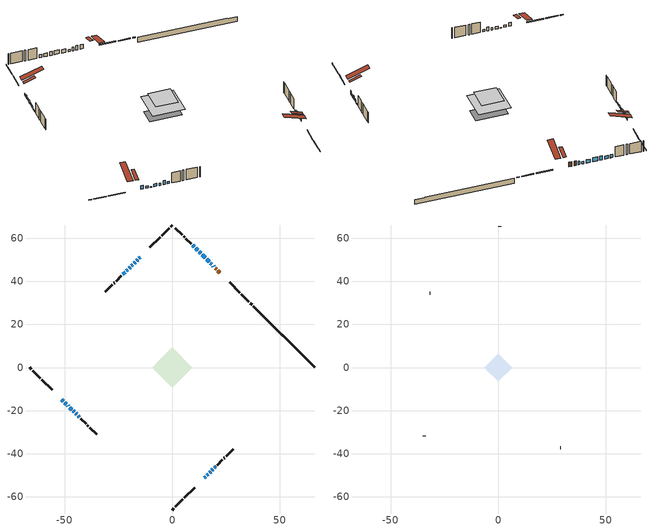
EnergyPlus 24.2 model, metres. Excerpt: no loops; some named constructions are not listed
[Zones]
conditioned space
 floor outside (Floor1 construction): -2.26,0 0,2.26 2.26,0 0,-2.26 z0.46
 floor outside (Floor2 construction): -0.75,0 0,0.75 0.75,0 0,-0.75 z0.46
 floor adiabatic (AdiabaticFloorConstruction): -9.33,0 0,9.33 9.33,0 0,-9.33 z2.9
 floor foundation (Slab1 construction): -7.13,2.3 -2.3,7.13 7.13,-2.3 2.3,-7.13 z-1.98
 wall outside (RimJoist1 construction): 0,-66.26 0.77,-65.49 / -66.26,0 -65.49,-0.77 / 0,66.26 -0.77,65.49 / 37.09,29.17 36.32,29.94 z0.46:0.76
 wall outside (RimJoist2 construction): 1.42,-64.83 4.94,-61.32 / -64.83,-1.42 -61.32,-4.94 / -1.42,64.83 -4.94,61.32 / 35.66,30.6 32.14,34.11 z0.46:0.76
 wall outside (RimJoist3 construction): 5.6,-60.66 10.39,-55.87 / -60.66,-5.6 -55.87,-10.39 / -5.6,60.66 -10.39,55.87 / 31.49,34.77 26.7,39.56 z0.46:0.76
 wall outside (AdiabaticWallConstruction 1): 22.19,44.07 21.25,45.01 / 20.59,45.66 20.01,46.25 z0.46:2.49
 wall outside (AdiabaticWallConstruction): 19.36,46.9 19.01,47.24 z0.46:2.06; -51.36,-14.9 -50.64,-15.62 / 14.9,-51.36 15.48,-50.78 / 17.37,-48.89 17.8,-48.46 / 15.32,50.94 13.88,52.38 / 13.23,53.03 12.51,53.75 / -44.98,-21.27 -44.41,-21.85 z0.46:2.27; -49.98,-16.27 -49.26,-16.99 / -14.9,51.36 -15.48,50.78 / -17.22,49.04 -17.72,48.53 / 16.13,-50.12 16.71,-49.55 / 18.36,47.9 17.78,48.48 / -46.07,-20.19 -45.64,-20.62 / -19.61,46.65 -20.05,46.21 / -20.7,45.56 -21.28,44.98 / -43.75,-22.51 -43.17,-23.08 z0.46:1.48; -16.13,50.12 -16.57,49.69 z0.46:1.99; -48.61,-17.65 -48.24,-18.01 z0.46:0.64; 17.13,49.13 15.97,50.28 / -18.38,47.88 -18.96,47.3 / 11.85,54.41 10.84,55.41 / 10.19,56.07 9.47,56.79 z0.46:1.96; -47.59,-18.67 -46.73,-19.53 / 18.45,-47.8 18.89,-47.37 z0.46:1.68; -21.93,44.33 -23.01,43.25 z0.46:0.94; 19.54,-46.72 20.23,-46.03 z0.46:0.82
 wall outside (Wall1 construction): 20.88,-45.38 23.33,-42.93 / -42.52,-23.74 -40.07,-26.18 / -23.67,42.59 -26.11,40.14 / 8.81,57.44 6.37,59.89 z0.46:5.34
 wall outside (Wall2 construction): 23.98,-42.27 24.41,-41.85 / -39.42,-26.84 -38.99,-27.27 / -26.77,39.49 -27.19,39.06 / 5.71,60.55 5.29,60.97 z0.46:5.34
 wall outside (Wall3 construction): 25.07,-41.19 28.27,-37.98 / -38.33,-27.92 -35.13,-31.13 / -27.85,38.41 -31.06,35.2 / 4.63,61.63 1.42,64.84 z0.46:5.34
 wall foundation (FoundationWall1 construction): 37.74,28.51,-1.98 37.74,28.51,0.46 63.41,2.85,0.46 63.41,2.85,0.19 66.26,0,0.19 66.26,0,-1.98
 window (WindowConstruction 22): 19.36,46.9 19.01,47.24 z0.46:2.06
 window (WindowConstruction 6): -51.36,-14.9 -50.64,-15.62 z0.46:2.26
 window (WindowConstruction 7): -49.98,-16.28 -49.26,-16.99 z0.46:1.47
 window (WindowConstruction 8): -14.9,51.36 -15.48,50.78 z0.46:1.47
 window (WindowConstruction 9): -16.13,50.12 -16.56,49.69 z0.46:1.98
 window (WindowConstruction 10): -17.22,49.04 -17.72,48.53 z0.46:1.47
 window (WindowConstruction 11): 14.9,-51.36 15.48,-50.78 z0.46:2.26
 window (WindowConstruction 12): 16.13,-50.12 16.71,-49.55 z0.46:1.47
 window (WindowConstruction 13): 17.37,-48.89 17.8,-48.46 z0.46:2.26
 window (WindowConstruction 14): 18.36,47.9 17.78,48.48 z0.46:1.47
 window (WindowConstruction 23): -48.61,-17.65 -48.25,-18.01 z0.46:0.64
 window (WindowConstruction 15): 17.13,49.13 15.97,50.28 z0.46:1.96
 window (WindowConstruction 16): -47.59,-18.67 -46.73,-19.53 z0.46:1.68
 window (WindowConstruction 17): -46.07,-20.19 -45.64,-20.62 z0.46:1.47
 window (WindowConstruction 18): -18.38,47.88 -18.96,47.3 z0.46:1.96
 window (WindowConstruction 19): -19.61,46.64 -20.04,46.21 z0.46:1.47
 window (WindowConstruction 20): -20.7,45.56 -21.28,44.98 z0.46:1.47
 window (WindowConstruction 21): 18.45,-47.8 18.88,-47.37 z0.46:1.68
 window (WindowConstruction 24): -21.93,44.32 -23.01,43.25 z0.46:0.94
 window (WindowConstruction): 15.32,50.94 13.88,52.38 z0.46:2.26
 window (WindowConstruction 25): 19.54,-46.72 20.23,-46.03 z0.46:0.82
 window (WindowConstruction 1): 13.23,53.03 12.51,53.75 z0.46:2.26
 window (WindowConstruction 2): 11.85,54.41 10.84,55.41 z0.46:1.96
 window (WindowConstruction 3): 10.19,56.07 9.47,56.79 z0.46:1.96
 window (WindowConstruction 4): -44.98,-21.27 -44.41,-21.85 z0.46:2.26
 window (WindowConstruction 5): -43.75,-22.51 -43.17,-23.08 z0.46:1.47
 door (Door): 22.18,44.07 21.25,45.01 z0.46:2.49
 door (Door 1): 20.59,45.66 20.01,46.25 z0.46:2.49
 ceiling adiabatic (AdiabaticFloorConstruction): 0,-9.33 9.33,0 0,9.33 -9.33,0 z2.9
 roof outside (Roof2 construction): 14.24,-52.01,5.34 10.87,-48.64,6.93 9.98,-49.53,6.93 13.35,-52.9,5.34; -52.01,-14.24,5.34 -48.64,-10.87,6.93 -49.53,-9.98,6.93 -52.9,-13.35,5.34; -14.24,52.01,5.34 -10.87,48.64,6.93 -9.98,49.53,6.93 -13.35,52.9,5.34; 22.84,43.42,5.34 19.47,40.04,6.93 20.36,39.15,6.93 23.73,42.53,5.34
attic - vented
 floor to conditioned space (Floor3 construction Reversed): -6.44,0 0,6.44 6.44,0 0,-6.44 z5.34
 wall outside (Wall4 construction): 28.93,-37.33 29.04,-37.22 / -34.47,-31.79 -34.36,-31.9 / -31.72,34.54 -31.82,34.43 / 0.76,65.49 0.66,65.6 z0.46:5.34
 roof outside (Roof1 construction): 12.7,-53.56,5.34 6.42,-47.29,8.29 4.77,-48.94,8.29 11.04,-55.21,5.34; -53.56,-12.7,5.34 -47.29,-6.42,8.29 -48.94,-4.77,8.29 -55.21,-11.04,5.34; -12.7,53.56,5.34 -6.42,47.29,8.29 -4.77,48.94,8.29 -11.04,55.21,5.34; 24.39,41.87,5.34 18.12,35.6,8.29 19.77,33.94,8.29 26.04,40.22,5.34
[Construction]
Floor3 construction: ceiling loosefill ins, ceiling stud and cavity, gypsum board
[EnergyManagementSystem:Program]
component_loads_program: Set loads_htg_walls = 0; Set loads_htg_rim_joists = 0; Set loads_htg_foundation_walls = 0; Set loads_htg_floors = 0; Set loads_htg_slabs = 0; Set loads_htg_ceilings = 0; Set loads_htg_roofs = 0; Set loads_htg_windows_conduction = 0; Set loads_htg_windows_solar = 0; Set loads_htg_doors = 0; Set loads_htg_skylights_conduction = 0; Set loads_htg_skylights_solar = 0; Set loads_htg_internal_mass = 0; Set loads_htg_intgains = 0; Set loads_htg_lighting = 0; Set loads_htg_infil = 0; Set loads_htg_mechvent = 0; Set loads_htg_natvent = 0; Set loads_htg_whf = 0; Set loads_htg_ducts = 0; Set loads_clg_walls = 0; Set loads_clg_rim_joists = 0; Set loads_clg_foundation_walls = 0; Set loads_clg_floors = 0; Set loads_clg_slabs = 0; Set loads_clg_ceilings = 0; Set loads_clg_roofs = 0; Set loads_clg_windows_conduction = 0; Set loads_clg_windows_solar = 0; Set loads_clg_doors = 0; Set loads_clg_skylights_conduction = 0; Set loads_clg_skylights_solar = 0; Set loads_clg_internal_mass = 0; Set loads_clg_intgains = 0; Set loads_clg_lighting = 0; Set loads_clg_infil = 0; Set loads_clg_mechvent = 0; Set loads_clg_natvent = 0; Set loads_clg_whf = 0; Set loads_clg_ducts = 0; Set hr_walls = 0; Set hr_walls = hr_walls + s_conv_23 + s_ig_23 + s_sol_23 + s_lgt_23 + s_surf_23; Set hr_walls = hr_walls + s_conv_24 + s_ig_24 + s_sol_24 + s_lgt_24 + s_surf_24; Set hr_walls = hr_walls + s_conv_25 + s_ig_25 + s_sol_25 + s_lgt_25 + s_surf_25; Set hr_walls = hr_walls + s_conv_26 + s_ig_26 + s_sol_26 + s_lgt_26 + s_surf_26; Set hr_walls = hr_walls + s_conv_27 + s_ig_27 + s_sol_27 + s_lgt_27 + s_surf_27; Set hr_walls = hr_walls + s_conv_28 + s_ig_28 + s_sol_28 + s_lgt_28 + s_surf_28; Set hr_walls = hr_walls + s_conv_29 + s_ig_29 + s_sol_29 + s_lgt_29 + s_surf_29; Set hr_walls = hr_walls + s_conv_30 + s_ig_30 + s_sol_30 + s_lgt_30 + s_surf_30; Set hr_walls = hr_walls + s_conv_31 + s_ig_31 + s_sol_31 + s_lgt_31 + s_surf_31; Set hr_walls = hr_walls + s_conv_32 + s_ig_32 + s_sol_32 + s_lgt_32 + s_surf_32; Set hr_walls = hr_walls + s_conv_33 + s_ig_33 + s_sol_33 + s_lgt_33 + s_surf_33; Set hr_walls = hr_walls + s_conv_34 + s_ig_34 + s_sol_34 + s_lgt_34 + s_surf_34; Set hr_rim_joists = 0; Set hr_rim_joists = hr_rim_joists + s_conv_6 + s_ig_6 + s_sol_6 + s_lgt_6 + s_surf_6; Set hr_rim_joists = hr_rim_joists + s_conv_7 + s_ig_7 + s_sol_7 + s_lgt_7 + s_surf_7; Set hr_rim_joists = hr_rim_joists + s_conv_8 + s_ig_8 + s_sol_8 + s_lgt_8 + s_surf_8; Set hr_rim_joists = hr_rim_joists + s_conv_9 + s_ig_9 + s_sol_9 + s_lgt_9 + s_surf_9; Set hr_rim_joists = hr_rim_joists + s_conv_10 + s_ig_10 + s_sol_10 + s_lgt_10 + s_surf_10; Set hr_rim_joists = hr_rim_joists + s_conv_11 + s_ig_11 + s_sol_11 + s_lgt_11 + s_surf_11; Set hr_rim_joists = hr_rim_joists + s_conv_12 + s_ig_12 + s_sol_12 + s_lgt_12 + s_surf_12; Set hr_rim_joists = hr_rim_joists + s_conv_13 + s_ig_13 + s_sol_13 + s_lgt_13 + s_surf_13; Set hr_rim_joists = hr_rim_joists + s_conv_14 + s_ig_14 + s_sol_14 + s_lgt_14 + s_surf_14; Set hr_rim_joists = hr_rim_joists + s_conv_15 + s_ig_15 + s_sol_15 + s_lgt_15 + s_surf_15; Set hr_rim_joists = hr_rim_joists + s_conv_16 + s_ig_16 + s_sol_16 + s_lgt_16 + s_surf_16; Set hr_rim_joists = hr_rim_joists + s_conv_17 + s_ig_17 + s_sol_17 + s_lgt_17 + s_surf_17; Set hr_foundation_walls = 0; Set hr_foundation_walls = hr_foundation_walls + s_conv_3 + s_ig_3 + s_sol_3 + s_lgt_3 + s_surf_3; Set hr_floors = 0; Set hr_floors = hr_floors + s_conv + s_ig + s_sol + s_lgt + s_surf; Set hr_floors = hr_floors + s_conv_1 + s_ig_1 + s_sol_1 + s_lgt_1 + s_surf_1; Set hr_slabs = 0; Set hr_slabs = hr_slabs + s_conv_22 + s_ig_22 + s_sol_22 + s_lgt_22 + s_surf_22; Set hr_ceilings = 0; Set hr_ceilings = hr_ceilings + s_conv_2 + s_ig_2 + s_sol_2 + s_lgt_2 + s_surf_2; Set hr_roofs = 0; Set hr_roofs = hr_roofs + s_conv_18 + s_ig_18 + s_sol_18 + s_lgt_18 + s_surf_18; Set hr_roofs = hr_roofs + s_conv_19 + s_ig_19 + s_sol_19 + s_lgt_19 + s_surf_19; Set hr_roofs = hr_roofs + s_conv_20 + s_ig_20 + s_sol_20 + s_lgt_20 + s_surf_20; Set hr_roofs = hr_roofs + s_conv_21 + s_ig_21 + s_sol_21 + s_lgt_21 + s_surf_21; Set hr_windows_conduction = 0; Set hr_windows_conduction = hr_windows_conduction + ss_conv_2; Set hr_windows_conduction = hr_windows_conduction + ss_ig_2; Set hr_windows_conduction = hr_windows_conduction + ss_surf_2; Set hr_windows_conduction = hr_windows_conduction + ss_conv_3; Set hr_windows_conduction = hr_windows_conduction + ss_ig_3; Set hr_windows_conduction = hr_windows_conduction + ss_surf_3; Set hr_windows_conduction = hr_windows_conduction + ss_conv_4; Set hr_windows_conduction = hr_windows_conduction + ss_ig_4; Set hr_windows_conduction = hr_windows_conduction + ss_surf_4; Set hr_windows_conduction = hr_windows_conduction + ss_conv_5; Set hr_windows_conduction = hr_windows_conduction + ss_ig_5; Set hr_windows_conduction = hr_windows_conduction + ss_surf_5; Set hr_windows_conduction = hr_windows_conduction + ss_conv_6; Set hr_windows_conduction = hr_windows_conduction + ss_ig_6; Set hr_windows_conduction = hr_windows_conduction + ss_surf_6; Set hr_windows_conduction = hr_windows_conduction + ss_conv_7; Set hr_windows_conduction = hr_windows_conduction + ss_ig_7; Set hr_windows_conduction = hr_windows_conduction + ss_surf_7; Set hr_windows_conduction = hr_windows_conduction + ss_conv_8; Set hr_windows_conduction = hr_windows_conduction + ss_ig_8; Set hr_windows_conduction = hr_windows_conduction + ss_surf_8; Set hr_windows_conduction = hr_windows_conduction + ss_conv_9; Set hr_windows_conduction = hr_windows_conduction + ss_ig_9; Set hr_windows_conduction = hr_windows_conduction + ss_surf_9; Set hr_windows_conduction = hr_windows_conduction + ss_conv_10; Set hr_windows_conduction = hr_windows_conduction + ss_ig_10; Set hr_windows_conduction = hr_windows_conduction + ss_surf_10; Set hr_windows_conduction = hr_windows_conduction + ss_conv_11; Set hr_windows_conduction = hr_windows_conduction + ss_ig_11; Set hr_windows_conduction = hr_windows_conduction + ss_surf_11; Set hr_windows_conduction = hr_windows_conduction + ss_conv_12; Set hr_windows_conduction = hr_windows_conduction + ss_ig_12; Set hr_windows_conduction = hr_windows_conduction + ss_surf_12; Set hr_windows_conduction = hr_windows_conduction + ss_conv_13; Set hr_windows_conduction = hr_windows_conduction + ss_ig_13; Set hr_windows_conduction = hr_windows_conduction + ss_surf_13; Set hr_windows_conduction = hr_windows_conduction + ss_conv_14; Set hr_windows_conduction = hr_windows_conduction + ss_ig_14; Set hr_windows_conduction = hr_windows_conduction + ss_surf_14; Set hr_windows_conduction = hr_windows_conduction + ss_conv_15; Set hr_windows_conduction = hr_windows_conduction + ss_ig_15; Set hr_windows_conduction = hr_windows_conduction + ss_surf_15; Set hr_windows_conduction = hr_windows_conduction + ss_conv_16; Set hr_windows_conduction = hr_windows_conduction + ss_ig_16; Set hr_windows_conduction = hr_windows_conduction + ss_surf_16; Set hr_windows_conduction = hr_windows_conduction + ss_conv_17; Set hr_windows_conduction = hr_windows_conduction + ss_ig_17; Set hr_windows_conduction = hr_windows_conduction + ss_surf_17; Set hr_windows_conduction = hr_windows_conduction + ss_conv_18; Set hr_windows_conduction = hr_windows_conduction + ss_ig_18; Set hr_windows_conduction = hr_windows_conduction + ss_surf_18; Set hr_windows_conduction = hr_windows_conduction + ss_conv_19; Set hr_windows_conduction = hr_windows_conduction + ss_ig_19; Set hr_windows_conduction = hr_windows_conduction + ss_surf_19; Set hr_windows_conduction = hr_windows_conduction + ss_conv_20; Set hr_windows_conduction = hr_windows_conduction + ss_ig_20; Set hr_windows_conduction = hr_windows_conduction + ss_surf_20; Set hr_windows_conduction = hr_windows_conduction + ss_conv_21; Set hr_windows_conduction = hr_windows_conduction + ss_ig_21; Set hr_windows_conduction = hr_windows_conduction + ss_surf_21; Set hr_windows_conduction = hr_windows_conduction + ss_conv_22; Set hr_windows_conduction = hr_windows_conduction + ss_ig_22; Set hr_windows_conduction = hr_windows_conduction + ss_surf_22; Set hr_windows_conduction = hr_windows_conduction + ss_conv_23; Set hr_windows_conduction = hr_windows_conduction + ss_ig_23; Set hr_windows_conduction = hr_windows_conduction + ss_surf_23; Set hr_windows_conduction = hr_windows_conduction + ss_conv_24; Set hr_windows_conduction = hr_windows_conduction + ss_ig_24; Set hr_windows_conduction = hr_windows_conduction + ss_surf_24; Set hr_windows_conduction = hr_windows_conduction + ss_conv_25; Set hr_windows_conduction = hr_windows_conduction + ss_ig_25; Set hr_windows_conduction = hr_windows_conduction + ss_surf_25; Set hr_windows_conduction = hr_windows_conduction + ss_conv_26; Set hr_windows_conduction = hr_windows_conduction + ss_ig_26; Set hr_windows_conduction = hr_windows_conduction + ss_surf_26; Set hr_windows_conduction = hr_windows_conduction + ss_conv_27; Set hr_windows_conduction = hr_windows_conduction + ss_ig_27; Set hr_windows_conduction = hr_windows_conduction + ss_surf_27; Set hr_windows_solar = 0; Set hr_windows_solar = hr_windows_solar - ss_trans_in * ZoneTimestep * 3600 + ss_back_out * ZoneTimestep * 3600 + ss_trans_out * ZoneTimestep * 3600; Set hr_windows_solar = hr_windows_solar - ss_trans_in_1 * ZoneTimestep * 3600 + ss_back_out_1 * ZoneTimestep * 3600 + ss_trans_out_1 * ZoneTimestep * 3600; Set hr_windows_solar = hr_windows_solar - ss_trans_in_2 * ZoneTimestep * 3600 + ss_back_out_2 * ZoneTimestep * 3600 + ss_trans_out_2 * ZoneTimestep * 3600; Set hr_windows_solar = hr_windows_solar - ss_trans_in_3 * ZoneTimestep * 3600 + ss_back_out_3 * ZoneTimestep * 3600 + ss_trans_out_3 * ZoneTimestep * 3600; Set hr_windows_solar = hr_windows_solar - ss_trans_in_4 * ZoneTimestep * 3600 + ss_back_out_4 * ZoneTimestep * 3600 + ss_trans_out_4 * ZoneTimestep * 3600; Set hr_windows_solar = hr_windows_solar - ss_trans_in_5 * ZoneTimestep * 3600 + ss_back_out_5 * ZoneTimestep * 3600 + ss_trans_out_5 * ZoneTimestep * 3600; Set hr_windows_solar = hr_windows_solar - ss_trans_in_6 * ZoneTimestep * 3600 + ss_back_out_6 * ZoneTimestep * 3600 + ss_trans_out_6 * ZoneTimestep * 3600; Set hr_windows_solar = hr_windows_solar - ss_trans_in_7 * ZoneTimestep * 3600 + ss_back_out_7 * ZoneTimestep * 3600 + ss_trans_out_7 * ZoneTimestep * 3600; Set hr_windows_solar = hr_windows_solar - ss_trans_in_8 * ZoneTimestep * 3600 + ss_back_out_8 * ZoneTimestep * 3600 + ss_trans_out_8 * ZoneTimestep * 3600; Set hr_windows_solar = hr_windows_solar - ss_trans_in_9 * ZoneTimestep * 3600 + ss_back_out_9 * ZoneTimestep * 3600 + ss_trans_out_9 * ZoneTimestep * 3600; Set hr_windows_solar = hr_windows_solar - ss_trans_in_10 * ZoneTimestep * 3600 + ss_back_out_10 * ZoneTimestep * 3600 + ss_trans_out_10 * ZoneTimestep * 3600; Set hr_windows_solar = hr_windows_solar - ss_trans_in_11 * ZoneTimestep * 3600 + ss_back_out_11 * ZoneTimestep * 3600 + ss_trans_out_11 * ZoneTimestep * 3600; Set hr_windows_solar = hr_windows_solar - ss_trans_in_12 * ZoneTimestep * 3600 + ss_back_out_12 * ZoneTimestep * 3600 + ss_trans_out_12 * ZoneTimestep * 3600; Set hr_windows_solar = hr_windows_solar - ss_trans_in_13 * ZoneTimestep * 3600 + ss_back_out_13 * ZoneTimestep * 3600 + ss_trans_out_13 * ZoneTimestep * 3600; Set hr_windows_solar = hr_windows_solar - ss_trans_in_14 * ZoneTimestep * 3600 + ss_back_out_14 * ZoneTimestep * 3600 + ss_trans_out_14 * ZoneTimestep * 3600; Set hr_windows_solar = hr_windows_solar - ss_trans_in_15 * ZoneTimestep * 3600 + ss_back_out_15 * ZoneTimestep * 3600 + ss_trans_out_15 * ZoneTimestep * 3600; Set hr_windows_solar = hr_windows_solar - ss_trans_in_16 * ZoneTimestep * 3600 + ss_back_out_16 * ZoneTimestep * 3600 + ss_trans_out_16 * ZoneTimestep * 3600; Set hr_windows_solar = hr_windows_solar - ss_trans_in_17 * ZoneTimestep * 3600 + ss_back_out_17 * ZoneTimestep * 3600 + ss_trans_out_17 * ZoneTimestep * 3600; Set hr_windows_solar = hr_windows_solar - ss_trans_in_18 * ZoneTimestep * 3600 + ss_back_out_18 * ZoneTimestep * 3600 + ss_trans_out_18 * ZoneTimestep * 3600; Set hr_windows_solar = hr_windows_solar - ss_trans_in_19 * ZoneTimestep * 3600 + ss_back_out_19 * ZoneTimestep * 3600 + ss_trans_out_19 * ZoneTimestep * 3600; Set hr_windows_solar = hr_windows_solar - ss_trans_in_20 * ZoneTimestep * 3600 + ss_back_out_20 * ZoneTimestep * 3600 + ss_trans_out_20 * ZoneTimestep * 3600; Set hr_windows_solar = hr_windows_solar - ss_trans_in_21 * ZoneTimestep * 3600 + ss_back_out_21 * ZoneTimestep * 3600 + ss_trans_out_21 * ZoneTimestep * 3600; Set hr_windows_solar = hr_windows_solar - ss_trans_in_22 * ZoneTimestep * 3600 + ss_back_out_22 * ZoneTimestep * 3600 + ss_trans_out_22 * ZoneTimestep * 3600; Set hr_windows_solar = hr_windows_solar - ss_trans_in_23 * ZoneTimestep * 3600 + ss_back_out_23 * ZoneTimestep * 3600 + ss_trans_out_23 * ZoneTimestep * 3600; Set hr_windows_solar = hr_windows_solar - ss_trans_in_24 * ZoneTimestep * 3600 + ss_back_out_24 * ZoneTimestep * 3600 + ss_trans_out_24 * ZoneTimestep * 3600; Set hr_windows_solar = hr_windows_solar - ss_trans_in_25 * ZoneTimestep * 3600 + ss_back_out_25 * ZoneTimestep * 3600 + ss_trans_out_25 * ZoneTimestep * 3600; Set hr_doors = 0; Set hr_doors = hr_doors + ss_sol; Set hr_doors = hr_doors + ss_lgt; Set hr_doors = hr_doors + ss_conv; Set hr_doors = hr_doors + ss_ig; Set hr_doors = hr_doors + ss_surf; Set hr_doors = hr_doors + ss_sol_1; Set hr_doors = hr_doors + ss_lgt_1; Set hr_doors = hr_doors + ss_conv_1; Set hr_doors = hr_doors + ss_ig_1; Set hr_doors = hr_doors + ss_surf_1; Set hr_skylights_conduction = 0; Set hr_skylights_solar = 0; Set hr_internal_mass = 0; Set hr_internal_mass = hr_internal_mass + s_conv_4 + s_ig_4 + s_sol_4 + s_lgt_4 + s_surf_4; Set hr_internal_mass = hr_internal_mass + s_conv_5 + s_ig_5 + s_sol_5 + s_lgt_5 + s_surf_5; Set hr_internal_mass = hr_internal_mass + im_conv + im_ig + im_sol + im_lgt + im_surf; Set hr_internal_mass = hr_internal_mass + im_conv_1 + im_ig_1 + im_sol_1 + im_lgt_1 + im_surf_1; Set hr_intgains = 0; Set hr_intgains = hr_intgains - ig_ee_conv - ig_ee_rad - ig_ee_conv_1 - ig_ee_rad_1 - ig_ee_conv_2 - ig_ee_rad_2 - ig_ee_conv_3 - ig_ee_rad_3 - ig_ee_conv_4 - ig_ee_rad_4 - ig_ee_conv_5 - ig_ee_rad_5 - ig_ee_conv_6 - ig_ee_rad_6 - ig_oe_conv - ig_oe_rad - ig_oe_conv_1 - ig_oe_rad_1 - ig_oe_conv_2 - ig_oe_rad_2 - ig_oe_conv_3 - ig_oe_rad_3 - ig_oe_conv_4 - ig_oe_rad_4 - ig_ppl_conv - ig_ppl_rad; Set hr_lighting = 0; Set hr_lighting = hr_lighting - ig_lgt_conv - ig_lgt_rad - ig_lgt_vis; Set hr_infil = 0; Set hr_infil = hr_infil - airflow_gain + airflow_loss; Set hr_natvent = 0; Set hr_natvent = hr_natvent - airflow_gain_1 + airflow_loss_1; Set hr_whf = 0; Set hr_whf = hr_whf - airflow_gain_2 + airflow_loss_2; Set hr_mechvent = 0; Set hr_mechvent = hr_mechvent - mv_conv - mv_rad - mv_conv_1 - mv_rad_1 - mv_conv_2 - mv_rad_2 - mv_conv_3 - mv_rad_3 - mv_conv_4 - mv_rad_4 - mv_conv_5 - mv_rad_5 - mv_conv_6 - mv_rad_6; Set hr_ducts = 0; Set hr_intgains = hr_intgains + dhw_loss * (0.64*(1-dhw_rtf) + 1.0*dhw_rtf); Set htg_mode = 0; Set clg_mode = 0; If (htg_load_cond > 0); Set htg_mode = 1.0; ElseIf (clg_load_cond > 0); Set clg_mode = 1.0; Else; Set htg_season = 0; Set clg_season = 0; If ((DayOfYear >= 1) && (DayOfYear <= 365)); Set clg_season = 1; EndIf; If ((DayOfYear >= 1) && (DayOfYear <= 365)); Set htg_season = 1; EndIf; If ((airflow_gain_1 <> 0) || (airflow_loss_1 <> 0)) && (clg_season == 1); Set clg_mode = 1.0; ElseIf ((airflow_gain_2 <> 0) || (airflow_loss_2 <> 0)) && (clg_season == 1); Set clg_mode = 1.0; Else; Set Tmid_setpoint = (htg_sp_s_1 + clg_sp_s_1) / 2; If (tin_s_1 > Tmid_setpoint) && (clg_season == 1); Set clg_mode = 1.0; ElseIf (tin_s_1 < Tmid_setpoint) && (htg_season == 1); Set htg_mode = 1.0; EndIf; EndIf; EndIf; Set loads_htg_walls = loads_htg_walls + (hr_walls * htg_mode * 1); Set loads_htg_rim_joists = loads_htg_rim_joists + (hr_rim_joists * htg_mode * 1); Set loads_htg_foundation_walls = loads_htg_foundation_walls + (hr_foundation_walls * htg_mode * 1); Set loads_htg_floors = loads_htg_floors + (hr_floors * htg_mode * 1); Set loads_htg_slabs = loads_htg_slabs + (hr_slabs * htg_mode * 1); Set loads_htg_ceilings = loads_htg_ceilings + (hr_ceilings * htg_mode * 1); Set loads_htg_roofs = loads_htg_roofs + (hr_roofs * htg_mode * 1); Set loads_htg_windows_conduction = loads_htg_windows_conduction + (hr_windows_conduction * htg_mode * 1); Set loads_htg_windows_solar = loads_htg_windows_solar + (hr_windows_solar * htg_mode * 1); Set loads_htg_doors = loads_htg_doors + (hr_doors * htg_mode * 1); Set loads_htg_skylights_conduction = loads_htg_skylights_conduction + (hr_skylights_conduction * htg_mode * 1); Set loads_htg_skylights_solar = loads_htg_skylights_solar + (hr_skylights_solar * htg_mode * 1); Set loads_htg_internal_mass = loads_htg_internal_mass + (hr_internal_mass * htg_mode * 1); Set loads_htg_intgains = loads_htg_intgains + (hr_intgains * htg_mode * 1); Set loads_htg_lighting = loads_htg_lighting + (hr_lighting * htg_mode * 1); Set loads_htg_infil = loads_htg_infil + (hr_infil * htg_mode * 1); Set loads_htg_mechvent = loads_htg_mechvent + (hr_mechvent * htg_mode * 1); Set loads_htg_natvent = loads_htg_natvent + (hr_natvent * htg_mode * 1); Set loads_htg_whf = loads_htg_whf + (hr_whf * htg_mode * 1); Set loads_htg_ducts = loads_htg_ducts + (hr_ducts * htg_mode * 1); Set loads_clg_walls = loads_clg_walls + (-hr_walls * clg_mode * 1); Set loads_clg_rim_joists = loads_clg_rim_joists + (-hr_rim_joists * clg_mode * 1); Set loads_clg_foundation_walls = loads_clg_foundation_walls + (-hr_foundation_walls * clg_mode * 1); Set loads_clg_floors = loads_clg_floors + (-hr_floors * clg_mode * 1); Set loads_clg_slabs = loads_clg_slabs + (-hr_slabs * clg_mode * 1); Set loads_clg_ceilings = loads_clg_ceilings + (-hr_ceilings * clg_mode * 1); Set loads_clg_roofs = loads_clg_roofs + (-hr_roofs * clg_mode * 1); Set loads_clg_windows_conduction = loads_clg_windows_conduction + (-hr_windows_conduction * clg_mode * 1); Set loads_clg_windows_solar = loads_clg_windows_solar + (-hr_windows_solar * clg_mode * 1); Set loads_clg_doors = loads_clg_doors + (-hr_doors * clg_mode * 1); Set loads_clg_skylights_conduction = loads_clg_skylights_conduction + (-hr_skylights_conduction * clg_mode * 1); Set loads_clg_skylights_solar = loads_clg_skylights_solar + (-hr_skylights_solar * clg_mode * 1); Set loads_clg_internal_mass = loads_clg_internal_mass + (-hr_internal_mass * clg_mode * 1); Set loads_clg_intgains = loads_clg_intgains + (-hr_intgains * clg_mode * 1); Set loads_clg_lighting = loads_clg_lighting + (-hr_lighting * clg_mode * 1); Set loads_clg_infil = loads_clg_infil + (-hr_infil * clg_mode * 1); Set loads_clg_mechvent = loads_clg_mechvent + (-hr_mechvent * clg_mode * 1); Set loads_clg_natvent = loads_clg_natvent + (-hr_natvent * clg_mode * 1); Set loads_clg_whf = loads_clg_whf + (-hr_whf * clg_mode * 1); Set loads_clg_ducts = loads_clg_ducts + (-hr_ducts * clg_mode * 1)
natural_vent_program: Set Tin = tin_s; Set Tout = tout_s; Set Wout = out_wt_s; Set Pbar = out_pb_s; Set Phiout = (@RhFnTdbWPb Tout Wout Pbar); Set MaxHR = 0.0115; Set Tnvsp = (htg_sp_s + clg_sp_s) / 2; Set NVavail = natural_vent_s; Set ClgSsnAvail = cool_season; Set Qnv = 0; Set Qwhf = 0; Set whole_house_fan_mix_act = 0; Set whole_house_fan_act = 0; If ((Wout < MaxHR) && (Tin > Tout) && (Tin > Tnvsp) && (ClgSsnAvail > 0)); Set WHF_Flow = 0; Set Adj = (Tin-Tnvsp)/(Tin-Tout); Set Adj = (@Min Adj 1); Set Adj = (@Max Adj 0); If (WHF_Flow > 0); Set Qwhf = WHF_Flow*Adj; Set whole_house_fan_mix_act = WHF_Flow*Adj; Set WHF_W = 0; Set whole_house_fan_act = WHF_W*Adj; ElseIf (NVavail > 0); Set NVArea = 0.0; Set Cs = 0.0002118231296740464; Set Cw = 3.4070838007876976e-05; Set Tdiff = Tin-Tout; Set dT = (@Abs Tdiff); Set Vwind = site_vw_s; Set SGNV = NVArea*Adj*((((Cs*dT)+(Cw*(Vwind^2)))^0.5)/1000); Set MaxNV = 4.0694454868992; Set Qnv = (@Min SGNV MaxNV); EndIf; EndIf; Set natural_vent_flow_act = Qnv; Set whole_house_fan_flow_act = Qwhf; Set natural_vent_program_Qnv = Qnv; Set natural_vent_program_Qwhf = Qwhf
total_airflows_program: Set total_infil_flow_rate = 0; Set total_mechvent_flow_rate = 0; Set total_natvent_flow_rate = 0; Set total_whf_flow_rate = 0; Set total_infil_flow_rate = total_infil_flow_rate + (infil_program_Qinf * 1); Set total_mechvent_flow_rate = total_mechvent_flow_rate + (infil_program_Qfan * 1); Set total_natvent_flow_rate = total_natvent_flow_rate + (natural_vent_program_Qnv * 1); Set total_whf_flow_rate = total_whf_flow_rate + (natural_vent_program_Qwhf * 1)
total_loads_program: Set loads_htg_tot = 0; Set loads_clg_tot = 0; If htg_load_cond > 0; Set loads_htg_tot = loads_htg_tot + (htg_load_cond - clg_load_cond) * 1.0; EndIf; Set loads_htg_tot = (@Max loads_htg_tot 0); If clg_load_cond > 0; Set loads_clg_tot = loads_clg_tot + (clg_load_cond - htg_load_cond) * 1.0; EndIf; Set loads_clg_tot = (@Max loads_clg_tot 0)
unit_heater_supply_fan_disaggregate_program: Set unit_heater_supply_fan_primary_htg = 0; If unit_heater_htg_coil_s > 0; Set unit_heater_supply_fan_primary_htg = unit_heater_supply_fan_s; EndIf
unmet_hours_program: Set htg_unmet_hours = 0; Set clg_unmet_hours = 0; Set unit_htg_unmet_hours = 0; If ((DayOfYear >= 1) && (DayOfYear <= 365)); Set unit_htg_unmet_hours = unit_htg_unmet_hours + conditioned_space_htg_unmet_s; If unit_htg_unmet_hours > htg_unmet_hours; Set htg_unmet_hours = unit_htg_unmet_hours; EndIf; EndIf; Set unit_clg_unmet_hours = 0; If ((DayOfYear >= 1) && (DayOfYear <= 365)); Set unit_clg_unmet_hours = unit_clg_unmet_hours + conditioned_space_clg_unmet_s; If unit_clg_unmet_hours > clg_unmet_hours; Set clg_unmet_hours = unit_clg_unmet_hours; EndIf; EndIf
water_heater_EC_adj: If WarmupFlag == 0; Set dhw_e_cons = water_heater_energy + water_heater_on_cycle_parasitic + water_heater_off_cycle_parasitic; Set water_heater_ec_adj_act = 0.0 * dhw_e_cons / 1; EndIf
[EnergyManagementSystem:ProgramCallingManager]
central_ac_and_furnace_supply_fan_disaggregate_program_calling_manager: EndOfSystemTimestepBeforeHVACReporting; central_ac_and_furnace_supply_fan_disaggregate_program
central_ac_and_furnace_supply_fan_disaggregate_program_calling_manager 1: EndOfSystemTimestepBeforeHVACReporting; central_ac_and_furnace_supply_fan_disaggregate_program_1
component_loads_program_calling_manager: EndOfZoneTimestepAfterZoneReporting; component_loads_program
fridge_schedule_program_calling_manager: BeginZoneTimestepAfterInitHeatBalance; fridge_schedule_program
infil_program_calling_manager: BeginZoneTimestepAfterInitHeatBalance; infil_program
natural_vent_program_calling_manager: BeginZoneTimestepAfterInitHeatBalance; natural_vent_program
total_airflows_program_calling_manager: EndOfZoneTimestepAfterZoneReporting; total_airflows_program
total_loads_program_calling_manager: EndOfZoneTimestepAfterZoneReporting; total_loads_program
unit_heater_supply_fan_disaggregate_program_calling_manager: EndOfSystemTimestepBeforeHVACReporting; unit_heater_supply_fan_disaggregate_program
unmet_hours_program_calling_manager: EndOfZoneTimestepBeforeZoneReporting; unmet_hours_program
water_heater_EC_adj_ProgramManager: EndOfSystemTimestepBeforeHVACReporting; water_heater_EC_adj
[EnergyManagementSystem:OutputVariable] Type of Data in Variable=Summed
Name | EMS Variable | Update Frequency | EMS Program or Subroutine | Units
central ac and furnace supply fan disaggregate clg | central_ac_and_furnace_supply_fan_clg | SystemTimestep | central_ac_and_furnace_supply_fan_disaggregate_program | J
central ac and furnace supply fan disaggregate htg primary | central_ac_and_furnace_supply_fan_primary_htg | SystemTimestep | central_ac_and_furnace_supply_fan_disaggregate_program_1 | J
unit heater supply fan disaggregate htg primary | unit_heater_supply_fan_primary_htg | SystemTimestep | unit_heater_supply_fan_disaggregate_program | J
loads_htg_tot_peakload_outvar; loads_htg_tot_annual_outvar; Energy Management System Output Variable 1; Energy Management System Output Variable 45 | loads_htg_tot | ZoneTimestep | total_loads_program | J
loads_clg_tot_peakload_outvar; loads_clg_tot_annual_outvar; Energy Management System Output Variable 2; Energy Management System Output Variable 46 | loads_clg_tot | ZoneTimestep | total_loads_program | J
htg_unmet_hours_annual_outvar; Energy Management System Output Variable 3 | htg_unmet_hours | ZoneTimestep | unmet_hours_program | hr
clg_unmet_hours_annual_outvar; Energy Management System Output Variable 4 | clg_unmet_hours | ZoneTimestep | unmet_hours_program | hr
loads_htg_roofs_annual_outvar; Energy Management System Output Variable 5 | loads_htg_roofs | ZoneTimestep | component_loads_program | J
loads_htg_ceilings_annual_outvar; Energy Management System Output Variable 6 | loads_htg_ceilings | ZoneTimestep | component_loads_program | J
loads_htg_walls_annual_outvar; Energy Management System Output Variable 7 | loads_htg_walls | ZoneTimestep | component_loads_program | J
loads_htg_rim_joists_annual_outvar; Energy Management System Output Variable 8 | loads_htg_rim_joists | ZoneTimestep | component_loads_program | J
loads_htg_foundation_walls_annual_outvar; Energy Management System Output Variable 9 | loads_htg_foundation_walls | ZoneTimestep | component_loads_program | J
loads_htg_doors_annual_outvar; Energy Management System Output Variable 10 | loads_htg_doors | ZoneTimestep | component_loads_program | J
loads_htg_windows_conduction_annual_outvar; Energy Management System Output Variable 11 | loads_htg_windows_conduction | ZoneTimestep | component_loads_program | J
loads_htg_windows_solar_annual_outvar; Energy Management System Output Variable 12 | loads_htg_windows_solar | ZoneTimestep | component_loads_program | J
loads_htg_skylights_conduction_annual_outvar; Energy Management System Output Variable 13 | loads_htg_skylights_conduction | ZoneTimestep | component_loads_program | J
loads_htg_skylights_solar_annual_outvar; Energy Management System Output Variable 14 | loads_htg_skylights_solar | ZoneTimestep | component_loads_program | J
loads_htg_floors_annual_outvar; Energy Management System Output Variable 15 | loads_htg_floors | ZoneTimestep | component_loads_program | J
loads_htg_slabs_annual_outvar; Energy Management System Output Variable 16 | loads_htg_slabs | ZoneTimestep | component_loads_program | J
loads_htg_internal_mass_annual_outvar; Energy Management System Output Variable 17 | loads_htg_internal_mass | ZoneTimestep | component_loads_program | J
loads_htg_infil_annual_outvar; Energy Management System Output Variable 18 | loads_htg_infil | ZoneTimestep | component_loads_program | J
loads_htg_natvent_annual_outvar; Energy Management System Output Variable 19 | loads_htg_natvent | ZoneTimestep | component_loads_program | J
loads_htg_mechvent_annual_outvar; Energy Management System Output Variable 20 | loads_htg_mechvent | ZoneTimestep | component_loads_program | J
loads_htg_whf_annual_outvar; Energy Management System Output Variable 21 | loads_htg_whf | ZoneTimestep | component_loads_program | J
loads_htg_ducts_annual_outvar; Energy Management System Output Variable 22 | loads_htg_ducts | ZoneTimestep | component_loads_program | J
loads_htg_intgains_annual_outvar; Energy Management System Output Variable 23 | loads_htg_intgains | ZoneTimestep | component_loads_program | J
loads_htg_lighting_annual_outvar; Energy Management System Output Variable 24 | loads_htg_lighting | ZoneTimestep | component_loads_program | J
loads_clg_roofs_annual_outvar; Energy Management System Output Variable 25 | loads_clg_roofs | ZoneTimestep | component_loads_program | J
loads_clg_ceilings_annual_outvar; Energy Management System Output Variable 26 | loads_clg_ceilings | ZoneTimestep | component_loads_program | J
loads_clg_walls_annual_outvar; Energy Management System Output Variable 27 | loads_clg_walls | ZoneTimestep | component_loads_program | J
loads_clg_rim_joists_annual_outvar; Energy Management System Output Variable 28 | loads_clg_rim_joists | ZoneTimestep | component_loads_program | J
loads_clg_foundation_walls_annual_outvar; Energy Management System Output Variable 29 | loads_clg_foundation_walls | ZoneTimestep | component_loads_program | J
loads_clg_doors_annual_outvar; Energy Management System Output Variable 30 | loads_clg_doors | ZoneTimestep | component_loads_program | J
loads_clg_windows_conduction_annual_outvar; Energy Management System Output Variable 31 | loads_clg_windows_conduction | ZoneTimestep | component_loads_program | J
loads_clg_windows_solar_annual_outvar; Energy Management System Output Variable 32 | loads_clg_windows_solar | ZoneTimestep | component_loads_program | J
loads_clg_skylights_conduction_annual_outvar; Energy Management System Output Variable 33 | loads_clg_skylights_conduction | ZoneTimestep | component_loads_program | J
loads_clg_skylights_solar_annual_outvar; Energy Management System Output Variable 34 | loads_clg_skylights_solar | ZoneTimestep | component_loads_program | J
loads_clg_floors_annual_outvar; Energy Management System Output Variable 35 | loads_clg_floors | ZoneTimestep | component_loads_program | J
loads_clg_slabs_annual_outvar; Energy Management System Output Variable 36 | loads_clg_slabs | ZoneTimestep | component_loads_program | J
loads_clg_internal_mass_annual_outvar; Energy Management System Output Variable 37 | loads_clg_internal_mass | ZoneTimestep | component_loads_program | J
loads_clg_infil_annual_outvar; Energy Management System Output Variable 38 | loads_clg_infil | ZoneTimestep | component_loads_program | J
loads_clg_natvent_annual_outvar; Energy Management System Output Variable 39 | loads_clg_natvent | ZoneTimestep | component_loads_program | J
loads_clg_mechvent_annual_outvar; Energy Management System Output Variable 40 | loads_clg_mechvent | ZoneTimestep | component_loads_program | J
loads_clg_whf_annual_outvar; Energy Management System Output Variable 41 | loads_clg_whf | ZoneTimestep | component_loads_program | J
loads_clg_ducts_annual_outvar; Energy Management System Output Variable 42 | loads_clg_ducts | ZoneTimestep | component_loads_program | J
loads_clg_intgains_annual_outvar; Energy Management System Output Variable 43 | loads_clg_intgains | ZoneTimestep | component_loads_program | J
loads_clg_lighting_annual_outvar; Energy Management System Output Variable 44 | loads_clg_lighting | ZoneTimestep | component_loads_program | J
[Schedule:Day:Interval]
interior lighting schedule day: No, 01:00, 0.108182, 04:00, 0.0901515, 05:00, 0.0991667, 06:00, 0.162273, 07:00, 0.270455, 08:00, 0.342576, 10:00, 0.369621, 11:00, 0.351591, 12:00, 0.333561, 13:00, 0.324545, 14:00, 0.31553, 15:00, 0.333561, 16:00, 0.369621, 17:00, 0.450758, 18:00, 0.585985, 19:00, 0.775303, 20:00, 0.955606, 21:00, 0.991667, 22:00, 0.712197, 23:00, 0.360606, 24:00, 0.162273
interior lighting schedule day 1: No, 01:00, 0.100909, 04:00, 0.0840909, 05:00, 0.0925, 06:00, 0.151364, 07:00, 0.252273, 08:00, 0.319545, 10:00, 0.344773, 11:00, 0.327955, 12:00, 0.311136, 13:00, 0.302727, 14:00, 0.294318, 15:00, 0.311136, 16:00, 0.344773, 17:00, 0.420455, 18:00, 0.546591, 19:00, 0.723182, 20:00, 0.891364, 21:00, 0.925, 22:00, 0.664318, 23:00, 0.336364, 24:00, 0.151364
interior lighting schedule day 2: No, 01:00, 0.0927273, 04:00, 0.0772727, 05:00, 0.085, 06:00, 0.139091, 07:00, 0.231818, 08:00, 0.293636, 10:00, 0.316818, 11:00, 0.301364, 12:00, 0.285909, 13:00, 0.278182, 14:00, 0.270455, 15:00, 0.285909, 16:00, 0.316818, 17:00, 0.386364, 18:00, 0.502273, 19:00, 0.664545, 20:00, 0.819091, 21:00, 0.85, 22:00, 0.610455, 23:00, 0.309091, 24:00, 0.139091
interior lighting schedule day 3: No, 01:00, 0.0845455, 04:00, 0.0704545, 05:00, 0.0775, 06:00, 0.126818, 07:00, 0.211364, 08:00, 0.267727, 10:00, 0.288864, 11:00, 0.274773, 12:00, 0.260682, 13:00, 0.253636, 14:00, 0.246591, 15:00, 0.260682, 16:00, 0.288864, 17:00, 0.352273, 18:00, 0.457955, 19:00, 0.605909, 20:00, 0.746818, 21:00, 0.775, 22:00, 0.556591, 23:00, 0.281818, 24:00, 0.126818
interior lighting schedule day 4: No, 01:00, 0.0763636, 04:00, 0.0636364, 05:00, 0.07, 06:00, 0.114545, 07:00, 0.190909, 08:00, 0.241818, 10:00, 0.260909, 11:00, 0.248182, 12:00, 0.235455, 13:00, 0.229091, 14:00, 0.222727, 15:00, 0.235455, 16:00, 0.260909, 17:00, 0.318182, 18:00, 0.413636, 19:00, 0.547273, 20:00, 0.674545, 21:00, 0.7, 22:00, 0.502727, 23:00, 0.254545, 24:00, 0.114545
interior lighting schedule day 5: No, 01:00, 0.0727273, 04:00, 0.0606061, 05:00, 0.0666667, 06:00, 0.109091, 07:00, 0.181818, 08:00, 0.230303, 10:00, 0.248485, 11:00, 0.236364, 12:00, 0.224242, 13:00, 0.218182, 14:00, 0.212121, 15:00, 0.224242, 16:00, 0.248485, 17:00, 0.30303, 18:00, 0.393939, 19:00, 0.521212, 20:00, 0.642424, 21:00, 0.666667, 22:00, 0.478788, 23:00, 0.242424, 24:00, 0.109091
interior lighting schedule day 6: No, 01:00, 0.0745455, 04:00, 0.0621212, 05:00, 0.0683333, 06:00, 0.111818, 07:00, 0.186364, 08:00, 0.236061, 10:00, 0.254697, 11:00, 0.242273, 12:00, 0.229848, 13:00, 0.223636, 14:00, 0.217424, 15:00, 0.229848, 16:00, 0.254697, 17:00, 0.310606, 18:00, 0.403788, 19:00, 0.534242, 20:00, 0.658485, 21:00, 0.683333, 22:00, 0.490758, 23:00, 0.248485, 24:00, 0.111818
interior lighting schedule day 7: No, 01:00, 0.08, 04:00, 0.0666667, 05:00, 0.0733333, 06:00, 0.12, 07:00, 0.2, 08:00, 0.253333, 10:00, 0.273333, 11:00, 0.26, 12:00, 0.246667, 13:00, 0.24, 14:00, 0.233333, 15:00, 0.246667, 16:00, 0.273333, 17:00, 0.333333, 18:00, 0.433333, 19:00, 0.573333, 20:00, 0.706667, 21:00, 0.733333, 22:00, 0.526667, 23:00, 0.266667, 24:00, 0.12
interior lighting schedule day 8: No, 01:00, 0.0890909, 04:00, 0.0742424, 05:00, 0.0816667, 06:00, 0.133636, 07:00, 0.222727, 08:00, 0.282121, 10:00, 0.304394, 11:00, 0.289545, 12:00, 0.274697, 13:00, 0.267273, 14:00, 0.259848, 15:00, 0.274697, 16:00, 0.304394, 17:00, 0.371212, 18:00, 0.482576, 19:00, 0.638485, 20:00, 0.78697, 21:00, 0.816667, 22:00, 0.586515, 23:00, 0.29697, 24:00, 0.133636
interior lighting schedule day 9: No, 01:00, 0.0972727, 04:00, 0.0810606, 05:00, 0.0891667, 06:00, 0.145909, 07:00, 0.243182, 08:00, 0.30803, 10:00, 0.332348, 11:00, 0.316136, 12:00, 0.299924, 13:00, 0.291818, 14:00, 0.283712, 15:00, 0.299924, 16:00, 0.332348, 17:00, 0.405303, 18:00, 0.526894, 19:00, 0.697121, 20:00, 0.859242, 21:00, 0.891667, 22:00, 0.640379, 23:00, 0.324242, 24:00, 0.145909
interior lighting schedule day 10: No, 01:00, 0.105455, 04:00, 0.0878788, 05:00, 0.0966667, 06:00, 0.158182, 07:00, 0.263636, 08:00, 0.333939, 10:00, 0.360303, 11:00, 0.342727, 12:00, 0.325152, 13:00, 0.316364, 14:00, 0.307576, 15:00, 0.325152, 16:00, 0.360303, 17:00, 0.439394, 18:00, 0.571212, 19:00, 0.755758, 20:00, 0.931515, 21:00, 0.966667, 22:00, 0.694242, 23:00, 0.351515, 24:00, 0.158182
interior lighting schedule day 11: No, 01:00, 0.109091, 04:00, 0.0909091, 05:00, 0.1, 06:00, 0.163636, 07:00, 0.272727, 08:00, 0.345455, 10:00, 0.372727, 11:00, 0.354545, 12:00, 0.336364, 13:00, 0.327273, 14:00, 0.318182, 15:00, 0.336364, 16:00, 0.372727, 17:00, 0.454545, 18:00, 0.590909, 19:00, 0.781818, 20:00, 0.963636, 21:00, 1, 22:00, 0.718182, 23:00, 0.363636, 24:00, 0.163636
interior lighting schedule default day; occupants schedule default day; clothes dryer schedule default day; cooking range schedule default day; mech vent bath fan 0 schedule default day; mech vent bath fan 1 schedule default day; mech vent range fan 0 schedule default day; misc plug loads schedule default day; general water use schedule default day; clothes dryer exhaust 0 schedule default day; cooling season schedule day; cooling season schedule day 2; cooling season schedule default day; exterior lighting schedule default day; natural vent schedule default day: No, 24:00, 0
occupants schedule day: No, 05:00, 0.426829, 06:00, 0.719512, 07:00, 1, 08:00, 0.670732, 09:00, 0.329268, 14:00, 0.170732, 15:00, 0.231707, 16:00, 0.329268, 17:00, 0.5, 18:00, 0.670732, 19:00, 0.829268, 21:00, 1, 22:00, 0.853659, 23:00, 0.646341, 24:00, 0.426829
clothes dryer schedule day; clothes dryer exhaust 0 schedule day: No, 01:00, 0.123457, 02:00, 0.0740741, 03:00, 0.0493827, 04:00, 0.0246914, 05:00, 0.0493827, 06:00, 0.0740741, 07:00, 0.197531, 08:00, 0.395062, 09:00, 0.592593, 10:00, 0.839506, 11:00, 0.962963, 12:00, 1, 13:00, 0.91358, 14:00, 0.82716, 15:00, 0.716049, 16:00, 0.753086, 17:00, 0.679012, 18:00, 0.666667, 20:00, 0.62963, 21:00, 0.641975, 22:00, 0.666667, 23:00, 0.54321, 24:00, 0.296296
cooking range schedule day: No, 05:00, 0.0597015, 06:00, 0.11194, 07:00, 0.171642, 08:00, 0.291045, 11:00, 0.343284, 12:00, 0.402985, 13:00, 0.462687, 14:00, 0.343284, 15:00, 0.291045, 16:00, 0.402985, 17:00, 0.567164, 18:00, 1, 19:00, 0.850746, 20:00, 0.432836, 21:00, 0.291045, 22:00, 0.231343, 23:00, 0.171642, 24:00, 0.11194
mech vent bath fan 0 schedule day; mech vent bath fan 1 schedule day: No, 07:00, 0, 08:00, 1, 09:00, 0.2, 24:00, 0
mech vent range fan 0 schedule day: No, 18:00, 0, 19:00, 1, 20:00, 0.2, 24:00, 0
misc plug loads schedule day: No, 06:00, 0.705882, 07:00, 0.745098, 08:00, 0.803922, 15:00, 0.823529, 16:00, 0.862745, 17:00, 0.921569, 18:00, 0.980392, 19:00, 1, 20:00, 0.980392, 21:00, 0.941176, 22:00, 0.862745, 23:00, 0.784314, 24:00, 0.72549
general water use schedule day: No, 01:00, 0.315068, 03:00, 0.287671, 04:00, 0.342466, 05:00, 0.369863, 06:00, 0.520548, 07:00, 0.60274, 08:00, 0.534247, 10:00, 0.506849, 11:00, 0.465753, 14:00, 0.479452, 15:00, 0.534247, 16:00, 0.589041, 17:00, 0.69863, 18:00, 0.876712, 19:00, 0.890411, 20:00, 0.986301, 21:00, 1, 22:00, 0.863014, 23:00, 0.616438, 24:00, 0.465753
cooling season schedule day 1: No, 24:00, 1
exterior lighting schedule day: No, 01:00, 0.566667, 03:00, 0.524167, 05:00, 0.495833, 06:00, 0.5525, 07:00, 0.623333, 08:00, 0.580833, 09:00, 0.439167, 10:00, 0.354167, 12:00, 0.34, 13:00, 0.354167, 14:00, 0.396667, 15:00, 0.425, 16:00, 0.495833, 17:00, 0.623333, 18:00, 0.793333, 19:00, 0.906667, 20:00, 0.963333, 21:00, 0.991667, 22:00, 0.920833, 23:00, 0.793333, 24:00, 0.665833
exterior lighting schedule day 1: No, 01:00, 0.528571, 03:00, 0.488929, 05:00, 0.4625, 06:00, 0.515357, 07:00, 0.581429, 08:00, 0.541786, 09:00, 0.409643, 10:00, 0.330357, 12:00, 0.317143, 13:00, 0.330357, 14:00, 0.37, 15:00, 0.396429, 16:00, 0.4625, 17:00, 0.581429, 18:00, 0.74, 19:00, 0.845714, 20:00, 0.898571, 21:00, 0.925, 22:00, 0.858929, 23:00, 0.74, 24:00, 0.621071
exterior lighting schedule day 10: No, 01:00, 0.552381, 03:00, 0.510952, 05:00, 0.483333, 06:00, 0.538571, 07:00, 0.607619, 08:00, 0.56619, 09:00, 0.428095, 10:00, 0.345238, 12:00, 0.331429, 13:00, 0.345238, 14:00, 0.386667, 15:00, 0.414286, 16:00, 0.483333, 17:00, 0.607619, 18:00, 0.773333, 19:00, 0.88381, 20:00, 0.939048, 21:00, 0.966667, 22:00, 0.897619, 23:00, 0.773333, 24:00, 0.649048
exterior lighting schedule day 11: No, 01:00, 0.571429, 03:00, 0.528571, 05:00, 0.5, 06:00, 0.557143, 07:00, 0.628571, 08:00, 0.585714, 09:00, 0.442857, 10:00, 0.357143, 12:00, 0.342857, 13:00, 0.357143, 14:00, 0.4, 15:00, 0.428571, 16:00, 0.5, 17:00, 0.628571, 18:00, 0.8, 19:00, 0.914286, 20:00, 0.971429, 21:00, 1, 22:00, 0.928571, 23:00, 0.8, 24:00, 0.671429
exterior lighting schedule day 2: No, 01:00, 0.485714, 03:00, 0.449286, 05:00, 0.425, 06:00, 0.473571, 07:00, 0.534286, 08:00, 0.497857, 09:00, 0.376429, 10:00, 0.303571, 12:00, 0.291429, 13:00, 0.303571, 14:00, 0.34, 15:00, 0.364286, 16:00, 0.425, 17:00, 0.534286, 18:00, 0.68, 19:00, 0.777143, 20:00, 0.825714, 21:00, 0.85, 22:00, 0.789286, 23:00, 0.68, 24:00, 0.570714
exterior lighting schedule day 3: No, 01:00, 0.442857, 03:00, 0.409643, 05:00, 0.3875, 06:00, 0.431786, 07:00, 0.487143, 08:00, 0.453929, 09:00, 0.343214, 10:00, 0.276786, 12:00, 0.265714, 13:00, 0.276786, 14:00, 0.31, 15:00, 0.332143, 16:00, 0.3875, 17:00, 0.487143, 18:00, 0.62, 19:00, 0.708571, 20:00, 0.752857, 21:00, 0.775, 22:00, 0.719643, 23:00, 0.62, 24:00, 0.520357
exterior lighting schedule day 4: No, 01:00, 0.4, 03:00, 0.37, 05:00, 0.35, 06:00, 0.39, 07:00, 0.44, 08:00, 0.41, 09:00, 0.31, 10:00, 0.25, 12:00, 0.24, 13:00, 0.25, 14:00, 0.28, 15:00, 0.3, 16:00, 0.35, 17:00, 0.44, 18:00, 0.56, 19:00, 0.64, 20:00, 0.68, 21:00, 0.7, 22:00, 0.65, 23:00, 0.56, 24:00, 0.47
exterior lighting schedule day 5: No, 01:00, 0.380952, 03:00, 0.352381, 05:00, 0.333333, 06:00, 0.371429, 07:00, 0.419048, 08:00, 0.390476, 09:00, 0.295238, 10:00, 0.238095, 12:00, 0.228571, 13:00, 0.238095, 14:00, 0.266667, 15:00, 0.285714, 16:00, 0.333333, 17:00, 0.419048, 18:00, 0.533333, 19:00, 0.609524, 20:00, 0.647619, 21:00, 0.666667, 22:00, 0.619048, 23:00, 0.533333, 24:00, 0.447619
exterior lighting schedule day 6: No, 01:00, 0.390476, 03:00, 0.36119, 05:00, 0.341667, 06:00, 0.380714, 07:00, 0.429524, 08:00, 0.400238, 09:00, 0.302619, 10:00, 0.244048, 12:00, 0.234286, 13:00, 0.244048, 14:00, 0.273333, 15:00, 0.292857, 16:00, 0.341667, 17:00, 0.429524, 18:00, 0.546667, 19:00, 0.624762, 20:00, 0.66381, 21:00, 0.683333, 22:00, 0.634524, 23:00, 0.546667, 24:00, 0.45881
exterior lighting schedule day 7: No, 01:00, 0.419048, 03:00, 0.387619, 05:00, 0.366667, 06:00, 0.408571, 07:00, 0.460952, 08:00, 0.429524, 09:00, 0.324762, 10:00, 0.261905, 12:00, 0.251429, 13:00, 0.261905, 14:00, 0.293333, 15:00, 0.314286, 16:00, 0.366667, 17:00, 0.460952, 18:00, 0.586667, 19:00, 0.670476, 20:00, 0.712381, 21:00, 0.733333, 22:00, 0.680952, 23:00, 0.586667, 24:00, 0.492381
exterior lighting schedule day 8: No, 01:00, 0.466667, 03:00, 0.431667, 05:00, 0.408333, 06:00, 0.455, 07:00, 0.513333, 08:00, 0.478333, 09:00, 0.361667, 10:00, 0.291667, 12:00, 0.28, 13:00, 0.291667, 14:00, 0.326667, 15:00, 0.35, 16:00, 0.408333, 17:00, 0.513333, 18:00, 0.653333, 19:00, 0.746667, 20:00, 0.793333, 21:00, 0.816667, 22:00, 0.758333, 23:00, 0.653333, 24:00, 0.548333
exterior lighting schedule day 9: No, 01:00, 0.509524, 03:00, 0.47131, 05:00, 0.445833, 06:00, 0.496786, 07:00, 0.560476, 08:00, 0.522262, 09:00, 0.394881, 10:00, 0.318452, 12:00, 0.305714, 13:00, 0.318452, 14:00, 0.356667, 15:00, 0.382143, 16:00, 0.445833, 17:00, 0.560476, 18:00, 0.713333, 19:00, 0.815238, 20:00, 0.86619, 21:00, 0.891667, 22:00, 0.827976, 23:00, 0.713333, 24:00, 0.59869
[Schedule:Week:Daily]
general water use schedule Week Rule - Jan1-Dec31: general water use schedule day, general water use schedule day, general water use schedule day, general water use schedule day, general water use schedule day, general water use schedule day, general water use schedule day, general water use schedule default day, general water use schedule default day, general water use schedule default day, general water use schedule default day, general water use schedule default day
clothes dryer exhaust 0 schedule Week Rule - Jan1-Dec31: clothes dryer exhaust 0 schedule day, clothes dryer exhaust 0 schedule day, clothes dryer exhaust 0 schedule day, clothes dryer exhaust 0 schedule day, clothes dryer exhaust 0 schedule day, clothes dryer exhaust 0 schedule day, clothes dryer exhaust 0 schedule day, clothes dryer exhaust 0 schedule default day, clothes dryer exhaust 0 schedule default day, clothes dryer exhaust 0 schedule default day, clothes dryer exhaust 0 schedule default day, clothes dryer exhaust 0 schedule default day
cooling season schedule Week Rule - Jan1-May26: cooling season schedule day, cooling season schedule day, cooling season schedule day, cooling season schedule day, cooling season schedule day, cooling season schedule day, cooling season schedule day, cooling season schedule default day, cooling season schedule default day, cooling season schedule default day, cooling season schedule default day, cooling season schedule default day
cooling season schedule Week Rule - May27-Jun2: cooling season schedule day, cooling season schedule day, cooling season schedule day, cooling season schedule day, cooling season schedule day, cooling season schedule day 1, cooling season schedule day 1, cooling season schedule default day, cooling season schedule default day, cooling season schedule default day, cooling season schedule default day, cooling season schedule default day
cooling season schedule Week Rule - Jun3-Aug25: cooling season schedule day 1, cooling season schedule day 1, cooling season schedule day 1, cooling season schedule day 1, cooling season schedule day 1, cooling season schedule day 1, cooling season schedule day 1, cooling season schedule default day, cooling season schedule default day, cooling season schedule default day, cooling season schedule default day, cooling season schedule default day
cooling season schedule Week Rule - Aug26-Sep1: cooling season schedule day 1, cooling season schedule day 1, cooling season schedule day 1, cooling season schedule day 1, cooling season schedule day 1, cooling season schedule day 1, cooling season schedule day 2, cooling season schedule default day, cooling season schedule default day, cooling season schedule default day, cooling season schedule default day, cooling season schedule default day
cooling season schedule Week Rule - Sep2-Dec31: cooling season schedule day 2, cooling season schedule day 2, cooling season schedule day 2, cooling season schedule day 2, cooling season schedule day 2, cooling season schedule day 2, cooling season schedule day 2, cooling season schedule default day, cooling season schedule default day, cooling season schedule default day, cooling season schedule default day, cooling season schedule default day
exterior lighting schedule Week Rule - Jan1-Jan27: exterior lighting schedule day, exterior lighting schedule day, exterior lighting schedule day, exterior lighting schedule day, exterior lighting schedule day, exterior lighting schedule day, exterior lighting schedule day, exterior lighting schedule default day, exterior lighting schedule default day, exterior lighting schedule default day, exterior lighting schedule default day, exterior lighting schedule default day
exterior lighting schedule Week Rule - Jan28-Feb3: exterior lighting schedule day, exterior lighting schedule day, exterior lighting schedule day, exterior lighting schedule day, exterior lighting schedule day 1, exterior lighting schedule day 1, exterior lighting schedule day 1, exterior lighting schedule default day, exterior lighting schedule default day, exterior lighting schedule default day, exterior lighting schedule default day, exterior lighting schedule default day
exterior lighting schedule Week Rule - Feb4-Feb24: exterior lighting schedule day 1, exterior lighting schedule day 1, exterior lighting schedule day 1, exterior lighting schedule day 1, exterior lighting schedule day 1, exterior lighting schedule day 1, exterior lighting schedule day 1, exterior lighting schedule default day, exterior lighting schedule default day, exterior lighting schedule default day, exterior lighting schedule default day, exterior lighting schedule default day
exterior lighting schedule Week Rule - Feb25-Mar3: exterior lighting schedule day 1, exterior lighting schedule day 1, exterior lighting schedule day 1, exterior lighting schedule day 1, exterior lighting schedule day 2, exterior lighting schedule day 2, exterior lighting schedule day 2, exterior lighting schedule default day, exterior lighting schedule default day, exterior lighting schedule default day, exterior lighting schedule default day, exterior lighting schedule default day
exterior lighting schedule Week Rule - Mar4-Mar31: exterior lighting schedule day 2, exterior lighting schedule day 2, exterior lighting schedule day 2, exterior lighting schedule day 2, exterior lighting schedule day 2, exterior lighting schedule day 2, exterior lighting schedule day 2, exterior lighting schedule default day, exterior lighting schedule default day, exterior lighting schedule default day, exterior lighting schedule default day, exterior lighting schedule default day
exterior lighting schedule Week Rule - Apr1-Apr28: exterior lighting schedule day 3, exterior lighting schedule day 3, exterior lighting schedule day 3, exterior lighting schedule day 3, exterior lighting schedule day 3, exterior lighting schedule day 3, exterior lighting schedule day 3, exterior lighting schedule default day, exterior lighting schedule default day, exterior lighting schedule default day, exterior lighting schedule default day, exterior lighting schedule default day
exterior lighting schedule Week Rule - Apr29-May5: exterior lighting schedule day 3, exterior lighting schedule day 3, exterior lighting schedule day 4, exterior lighting schedule day 4, exterior lighting schedule day 4, exterior lighting schedule day 4, exterior lighting schedule day 4, exterior lighting schedule default day, exterior lighting schedule default day, exterior lighting schedule default day, exterior lighting schedule default day, exterior lighting schedule default day
exterior lighting schedule Week Rule - May6-May26: exterior lighting schedule day 4, exterior lighting schedule day 4, exterior lighting schedule day 4, exterior lighting schedule day 4, exterior lighting schedule day 4, exterior lighting schedule day 4, exterior lighting schedule day 4, exterior lighting schedule default day, exterior lighting schedule default day, exterior lighting schedule default day, exterior lighting schedule default day, exterior lighting schedule default day
exterior lighting schedule Week Rule - May27-Jun2: exterior lighting schedule day 4, exterior lighting schedule day 4, exterior lighting schedule day 4, exterior lighting schedule day 4, exterior lighting schedule day 4, exterior lighting schedule day 5, exterior lighting schedule day 5, exterior lighting schedule default day, exterior lighting schedule default day, exterior lighting schedule default day, exterior lighting schedule default day, exterior lighting schedule default day
exterior lighting schedule Week Rule - Jun3-Jun30: exterior lighting schedule day 5, exterior lighting schedule day 5, exterior lighting schedule day 5, exterior lighting schedule day 5, exterior lighting schedule day 5, exterior lighting schedule day 5, exterior lighting schedule day 5, exterior lighting schedule default day, exterior lighting schedule default day, exterior lighting schedule default day, exterior lighting schedule default day, exterior lighting schedule default day
exterior lighting schedule Week Rule - Jul1-Jul28: exterior lighting schedule day 6, exterior lighting schedule day 6, exterior lighting schedule day 6, exterior lighting schedule day 6, exterior lighting schedule day 6, exterior lighting schedule day 6, exterior lighting schedule day 6, exterior lighting schedule default day, exterior lighting schedule default day, exterior lighting schedule default day, exterior lighting schedule default day, exterior lighting schedule default day
exterior lighting schedule Week Rule - Jul29-Aug4: exterior lighting schedule day 6, exterior lighting schedule day 6, exterior lighting schedule day 6, exterior lighting schedule day 7, exterior lighting schedule day 7, exterior lighting schedule day 7, exterior lighting schedule day 7, exterior lighting schedule default day, exterior lighting schedule default day, exterior lighting schedule default day, exterior lighting schedule default day, exterior lighting schedule default day
